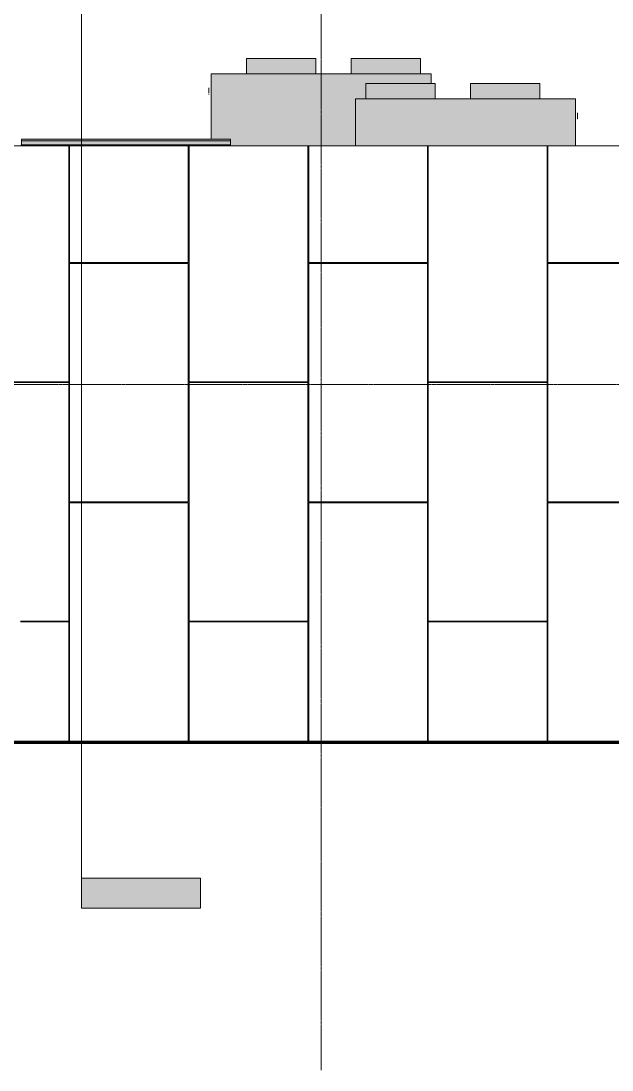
# Model space of a CAD drawing. Header units: inches. Extents: x 20426 to 81837, y -461 to 713.
# Drawn here: x 29321.6 to 29559.6, y -132 to 290.3 of the extents above; entities that cross this region are included whole.
import ezdxf

# ---------------------------------------------------------------- set-up
doc = ezdxf.new("R2010")
doc.units = ezdxf.units.IN
doc.header["$MEASUREMENT"] = 0
doc.linetypes.add('Grid Line 1_2_', pattern=[0.875, 0.5, -0.125, 0.125, -0.125])
for name, color, linetype, lineweight in [('A-FLOR-LEVL', 51, 'Continuous', 9), ('A-WALL-PATT', 111, 'Continuous', 13), ('C-TOPO', 7, 'Continuous', 9), ('G-ANNO-SYMB', 111, 'Continuous', 9), ('G-IMPT', 8, 'Continuous', 9), ('L-SITE-WALL', 31, 'Continuous', 13), ('M-EQPM', 50, 'Continuous', 9), ('S-GRID', 1, 'Continuous', 9)]:
    doc.layers.add(name, color=color, linetype=linetype, lineweight=lineweight)

# ---------------------------------------------------------------- blocks, each defined once
blk = doc.blocks.new('Trane - 20-75 Ton Packaged Ind Rooftop DX Cooling Only and Extended Casing TAG_SXHLF20_ 0210035350 - PL_AS_HF001102-e2b63efd-16e1-40f1-8521-6466c1d8891c_dwg_Trane-SXHLF20-700801-Elevation - East')
at = {"layer": 'G-IMPT'}
for points in [[(-22582.63, 269), (-22570.1, 269), (-22570.1, 275.2), (-22584.04, 275.2), (-22584.04, 269), (-22583.56, 269)], [(-22556.64, 269), (-22556.17, 269), (-22556.17, 275.2), (-22570.1, 275.2), (-22570.1, 269), (-22557.58, 269)], [(-22532.98, 269), (-22527.92, 269), (-22527.92, 275.2), (-22541.86, 275.2), (-22541.86, 269), (-22535.29, 269)], [(-22514.46, 269), (-22513.99, 269), (-22513.99, 275.2), (-22527.92, 275.2), (-22527.92, 269), (-22515.4, 269)], [(-22590.52, 240), (-22540.23, 240), (-22540.23, 259), (-22535.98, 259), (-22535.98, 265.2), (-22509.73, 265.2), (-22509.73, 269), (-22598.37, 269), (-22598.37, 242.75), (-22590.55, 242.75), (-22590.52, 240.25)]]:
    blk.add_hatch(color=256, dxfattribs=at).paths.add_polyline_path(points, flags=0)
for p, q in [((-22584.1, 275.2), (-22584.1, 269)), ((-22570.1, 275.2), (-22584.04, 275.2)), ((-22556.17, 275.2), (-22570.1, 275.2)), ((-22556.11, 269), (-22556.11, 275.2)), ((-22541.92, 275.2), (-22541.92, 269)), ((-22527.92, 275.2), (-22541.86, 275.2)), ((-22513.99, 275.2), (-22527.92, 275.2)), ((-22513.93, 269), (-22513.93, 275.2)), ((-22598.37, 269), (-22509.73, 269)), ((-22598.37, 242.75), (-22598.37, 269)), ((-22509.73, 269), (-22509.73, 265.2))]:
    blk.add_line(p, q, dxfattribs=at)
blk = doc.blocks.new('Trane - 20-75 Ton Packaged Ind Rooftop DX Cooling Only and Extended Casing TAG_SXHLF20_ 0210035350 - PL_AS_HF001102-e2b63efd-16e1-40f1-8521-6466c1d8891c_dwg_TRANEBIMLOGO-700802-Elevation - East')
at = {"layer": 'G-IMPT'}
for p, q in [((-22599.26, 263.39), (-22599.26, 261.49)), ((-22599.26, 263.04), (-22599.26, 263.29)), ((-22599.26, 262.07), (-22599.26, 263.28)), ((-22599.26, 263.28), (-22599.26, 261.24)), ((-22599.26, 263.28), (-22599.26, 262.62)), ((-22599.26, 262.62), (-22599.26, 263.28)), ((-22599.26, 261.24), (-22599.26, 263.28)), ((-22599.26, 263.28), (-22599.26, 262.32)), ((-22599.26, 262.32), (-22599.26, 263.28)), ((-22599.26, 262.71), (-22599.26, 263.28)), ((-22599.26, 263.28), (-22599.26, 261.24)), ((-22599.26, 262.68), (-22599.26, 262.93)), ((-22599.26, 262.52), (-22599.26, 262.76)), ((-22599.26, 262.52), (-22599.26, 262.76)), ((-22599.26, 262.54), (-22599.26, 262.71)), ((-22599.26, 262.62), (-22599.26, 261.24)), ((-22599.26, 261.24), (-22599.26, 262.62)), ((-22599.26, 262.32), (-22599.26, 262.57)), ((-22599.26, 261.99), (-22599.26, 262.54)), ((-22599.26, 261.96), (-22599.26, 262.21)), ((-22599.26, 261.24), (-22599.26, 262.14)), ((-22599.26, 262.14), (-22599.26, 261.24)), ((-22599.26, 261.82), (-22599.26, 261.99)), ((-22599.26, 261.6), (-22599.26, 261.85)), ((-22599.26, 261.24), (-22599.26, 261.82)), ((-22599.26, 261.24), (-22599.26, 261.6)), ((-22599.26, 261.6), (-22599.26, 261.24))]:
    blk.add_line(p, q, dxfattribs=at)
at = {"layer": 'G-IMPT', "flags": 128}
for points in [[(-22599.26, 263.29), (-22599.26, 263.34), (-22599.26, 263.39)], [(-22599.26, 263.28), (-22599.26, 261.49), (-22599.26, 263.28)], [(-22599.26, 263.28), (-22599.26, 261.46), (-22599.26, 262.07)], [(-22599.26, 262.93), (-22599.26, 262.98), (-22599.26, 263.04)], [(-22599.26, 262.57), (-22599.26, 262.62), (-22599.26, 262.68)], [(-22599.26, 262.06), (-22599.26, 262.65), (-22599.26, 262.06)], [(-22599.26, 262.21), (-22599.26, 262.26), (-22599.26, 262.32)], [(-22599.26, 261.85), (-22599.26, 261.9), (-22599.26, 261.96)], [(-22599.26, 261.24), (-22599.26, 261.88), (-22599.26, 261.24)], [(-22599.26, 261.49), (-22599.26, 261.54), (-22599.26, 261.6)]]:
    blk.add_lwpolyline(points, dxfattribs=at)
for points in [[(-22599.26, 262.74), (-22599.26, 262.8), (-22599.26, 262.87)], [(-22599.26, 262.38), (-22599.26, 262.44), (-22599.26, 262.51)], [(-22599.26, 262.02), (-22599.26, 262.08), (-22599.26, 262.15)], [(-22599.26, 261.66), (-22599.26, 261.72), (-22599.26, 261.79)], [(-22599.26, 261.31), (-22599.26, 261.36), (-22599.26, 261.42)], [(-22599.26, 260.95), (-22599.26, 261), (-22599.26, 261.06)], [(-22599.26, 260.6), (-22599.26, 260.64), (-22599.26, 260.69)]]:
    blk.add_lwpolyline(points, close=True, dxfattribs=at)
blk = doc.blocks.new('Trane - 20-75 Ton Packaged Ind Rooftop DX Cooling Only and Extended Casing TAG_SXHLF20_ 0210035350 - PL_AS_HF001102-e2b63efd-16e1-40f1-8521-6466c1d8891c_dwg-700800-Elevation - East')
for name in ['Trane - 20-75 Ton Packaged Ind Rooftop DX Cooling Only and Extended Casing TAG_SXHLF20_ 0210035350 - PL_AS_HF001102-e2b63efd-16e1-40f1-8521-6466c1d8891c_dwg_Trane-SXHLF20-700801-Elevation - East', 'Trane - 20-75 Ton Packaged Ind Rooftop DX Cooling Only and Extended Casing TAG_SXHLF20_ 0210035350 - PL_AS_HF001102-e2b63efd-16e1-40f1-8521-6466c1d8891c_dwg_TRANEBIMLOGO-700802-Elevation - East']:
    blk.add_blockref(name, (0, 0))
blk = doc.blocks.new('Trane - 20-75 Ton Packaged Ind Rooftop DX Cooling Only and Extended Casing TAG_SXHLF20_ 0210035350 - SXHLF20-700809-Elevation - East')
blk.add_blockref('Trane - 20-75 Ton Packaged Ind Rooftop DX Cooling Only and Extended Casing TAG_SXHLF20_ 0210035350 - PL_AS_HF001102-e2b63efd-16e1-40f1-8521-6466c1d8891c_dwg-700800-Elevation - East', (0, 0))
blk = doc.blocks.new('Trane - 20-75 Ton Packaged Ind Rooftop DX Cooling Only and Extended Casing TAG_SXHLF20_ 0210035350 - PL_AS_HF001102-e2b63efd-16e1-40f1-8521-6466c1d8891c_dwg_Trane-SXHLF20-V108-Elevation - East')
at = {"layer": 'G-IMPT'}
for points in [[(-22530.4, 259), (-22522.04, 259), (-22522.04, 265.2), (-22535.98, 265.2), (-22535.98, 259), (-22531.47, 259)], [(-22508.58, 259), (-22508.11, 259), (-22508.11, 265.2), (-22522.04, 265.2), (-22522.04, 259), (-22509.51, 259)], [(-22479.86, 259), (-22479.86, 265.2), (-22493.8, 265.2), (-22493.8, 259), (-22482.43, 259)], [(-22474.8, 259), (-22465.93, 259), (-22465.93, 265.2), (-22479.86, 265.2), (-22479.86, 259), (-22477.29, 259)], [(-22451.59, 240), (-22451.59, 259), (-22540.23, 259), (-22540.23, 240), (-22491.67, 240)]]:
    blk.add_hatch(color=256, dxfattribs=at).paths.add_polyline_path(points, flags=0)
for p, q in [((-22536.03, 265.2), (-22536.03, 259)), ((-22522.04, 265.2), (-22535.98, 265.2)), ((-22508.11, 265.2), (-22522.04, 265.2)), ((-22508.05, 259), (-22508.05, 265.2)), ((-22493.85, 265.2), (-22493.85, 259)), ((-22479.86, 265.2), (-22493.8, 265.2)), ((-22465.93, 265.2), (-22479.86, 265.2)), ((-22465.87, 259), (-22465.87, 265.2)), ((-22540.23, 259), (-22451.59, 259)), ((-22540.23, 259), (-22540.23, 240)), ((-22451.59, 259), (-22451.59, 240))]:
    blk.add_line(p, q, dxfattribs=at)
blk = doc.blocks.new('Trane - 20-75 Ton Packaged Ind Rooftop DX Cooling Only and Extended Casing TAG_SXHLF20_ 0210035350 - PL_AS_HF001102-e2b63efd-16e1-40f1-8521-6466c1d8891c_dwg-V109-Elevation - East')
blk.add_blockref('Trane - 20-75 Ton Packaged Ind Rooftop DX Cooling Only and Extended Casing TAG_SXHLF20_ 0210035350 - PL_AS_HF001102-e2b63efd-16e1-40f1-8521-6466c1d8891c_dwg_Trane-SXHLF20-V108-Elevation - East', (0, 0))
at = {"extrusion": (0, 0, -1)}
blk.add_blockref('Trane - 20-75 Ton Packaged Ind Rooftop DX Cooling Only and Extended Casing TAG_SXHLF20_ 0210035350 - PL_AS_HF001102-e2b63efd-16e1-40f1-8521-6466c1d8891c_dwg_TRANEBIMLOGO-700802-Elevation - East', (45049.96, -10), dxfattribs=at)
blk = doc.blocks.new('Trane - 20-75 Ton Packaged Ind Rooftop DX Cooling Only and Extended Casing TAG_SXHLF20_ 0210035350 - SXHLF20-V110-Elevation - East')
blk.add_blockref('Trane - 20-75 Ton Packaged Ind Rooftop DX Cooling Only and Extended Casing TAG_SXHLF20_ 0210035350 - PL_AS_HF001102-e2b63efd-16e1-40f1-8521-6466c1d8891c_dwg-V109-Elevation - East', (0, 0))
blk = doc.blocks.new('Trane - Packaged Voyager Rooftop System 12_5-25 Ton Gas-Electric Packaged Unit TAG_YHD300_ 1008114931 - PL_AY4V000072-0a482d62-fa2d-4e4c-a01b-d2dd38fd3219_dwg_Trane-YHD300-691629-Elevation - East')
at = {"layer": 'G-IMPT'}
for points in [[(-22637.3, 242.12), (-22590.55, 242.12), (-22590.55, 242.75), (-22674.74, 242.75), (-22674.74, 242.12), (-22638.29, 242.12)], [(-22607.87, 240.5), (-22590.55, 240.5), (-22590.55, 242.12), (-22674.74, 242.12), (-22674.74, 240.5), (-22627.23, 240.5)], [(-22607.87, 240), (-22597.05, 240), (-22597.05, 240.5), (-22664.49, 240.5), (-22664.49, 240), (-22627.23, 240)], [(-22592.55, 240), (-22592.55, 240.5), (-22597.05, 240.5), (-22597.05, 240), (-22592.81, 240)], [(-22590.55, 240), (-22590.52, 240), (-22590.55, 240.5)]]:
    blk.add_hatch(color=256, dxfattribs=at).paths.add_polyline_path(points, flags=0)
h = blk.add_hatch(color=256, dxfattribs=at)
h.paths.add_polyline_path([(-22590.57, 240), (-22590.55, 240), (-22590.55, 240.5), (-22592.55, 240.5), (-22592.55, 240)], flags=0)
h.paths.add_polyline_path([(-22674.65, 240), (-22664.49, 240), (-22664.49, 240.5), (-22674.74, 240.5), (-22674.74, 240)], flags=0)
for p, q in [((-22590.55, 242.75), (-22674.74, 242.75)), ((-22674.74, 242.75), (-22674.74, 242.12)), ((-22590.55, 242.12), (-22674.74, 242.12)), ((-22674.74, 242.12), (-22674.74, 240.5)), ((-22590.55, 242.75), (-22590.55, 242.12)), ((-22590.55, 242.12), (-22590.55, 240.5)), ((-22674.77, 240), (-22674.77, 240.5)), ((-22590.55, 240.5), (-22674.74, 240.5)), ((-22664.49, 240.5), (-22674.74, 240.5)), ((-22674.74, 240.5), (-22674.74, 240)), ((-22664.49, 240.5), (-22664.49, 240)), ((-22597.05, 240), (-22597.05, 240.5)), ((-22592.55, 240.5), (-22590.55, 240.5)), ((-22592.55, 240.5), (-22592.55, 240)), ((-22590.55, 240.5), (-22590.55, 240)), ((-22590.52, 240.5), (-22590.52, 240))]:
    blk.add_line(p, q, dxfattribs=at)
blk = doc.blocks.new('Trane - Packaged Voyager Rooftop System 12_5-25 Ton Gas-Electric Packaged Unit TAG_YHD300_ 1008114931 - PL_AY4V000072-0a482d62-fa2d-4e4c-a01b-d2dd38fd3219_dwg-691626-Elevation - East')
blk.add_blockref('Trane - Packaged Voyager Rooftop System 12_5-25 Ton Gas-Electric Packaged Unit TAG_YHD300_ 1008114931 - PL_AY4V000072-0a482d62-fa2d-4e4c-a01b-d2dd38fd3219_dwg_Trane-YHD300-691629-Elevation - East', (0, 0))
blk = doc.blocks.new('Trane - Packaged Voyager Rooftop System 12_5-25 Ton Gas-Electric Packaged Unit TAG_YHD300_ 1008114931 - YHD300-691637-Elevation - East')
blk.add_blockref('Trane - Packaged Voyager Rooftop System 12_5-25 Ton Gas-Electric Packaged Unit TAG_YHD300_ 1008114931 - PL_AY4V000072-0a482d62-fa2d-4e4c-a01b-d2dd38fd3219_dwg-691626-Elevation - East', (0, 0))
blk = doc.blocks.new('Section - 3_32_ x 3_8_-18514-Elevation - East')
at = {"layer": 'G-ANNO-SYMB'}
blk.add_hatch(color=256, dxfattribs=at).paths.add_polyline_path([(-22602.59, -54.82), (-22650.59, -54.82), (-22650.59, -66.82), (-22602.59, -66.82)], flags=0)
for p, q in [((-22650.59, -66.82), (-22650.59, -54.82)), ((-22650.59, -54.82), (-22602.59, -54.82)), ((-22602.59, -54.82), (-22602.59, -66.82)), ((-22602.59, -66.82), (-22650.59, -66.82))]:
    blk.add_line(p, q, dxfattribs=at)

msp = doc.modelspace()

# ---------------------------------------------------------------- hatches: boundary and pattern name
at = {"layer": 'A-WALL-PATT', "lineweight": 9}
h = msp.add_hatch(dxfattribs=at)
h.set_pattern_fill('FP_25', color=256, style=0, pattern_type=2)
h.set_pattern_definition([(90, (-22245.615, 0.33), (96.333, -6e-15), [96, -0.333]), (90, (-22293.45, 0.33), (96.333, -6e-15), [96, -0.333]), (0, (-22341.615, 48.33), (0, -96.333), [47.833, -48.5]), (0, (-22341.615, 48.67), (0, -96.333), [47.833, -48.5]), (0, (-22293.615, 0), (0, -96.333), [48, -48.333]), (0, (-22293.45, 0.33), (0, -96.333), [47.833, -48.5]), (90, (-22245.28, 48.67), (96.333, -6e-15), [47.667, -48.666]), (90, (-22293.78, 48.67), (96.333, -6e-15), [47.667, -48.666]), (90, (-22245.28, 0), (96.333, -6e-15), [48.333, -48]), (90, (-22293.78, 0), (96.333, -6e-15), [48.333, -48])])
h.paths.add_polyline_path([(29321.42, 0), (29660.92, 0), (29660.92, 240), (29223.92, 240), (29223.92, 144), (29321.42, 144), (29321.42, 2)], flags=0)

# ---------------------------------------------------------------- linework, layer by layer
at = {"layer": 'A-FLOR-LEVL', "linetype": 'Grid Line 1_2_'}
for p, q in [((28833.6, 144), (31570.37, 144)), ((28833.6, 0), (31570.37, 0))]:
    msp.add_line(p, q, dxfattribs=at)
at = {"layer": 'C-TOPO', "lineweight": 70}
for p, q in [((29066.91, 0), (29387.54, 0)), ((29387.54, 0), (29807.5, 0))]:
    msp.add_line(p, q, dxfattribs=at)
at = {"layer": 'C-TOPO'}
for p, q in [((29387.55, 0), (29066.91, 0)), ((29807.5, 0), (29387.55, 0))]:
    msp.add_line(p, q, dxfattribs=at)
at = {"layer": 'G-ANNO-SYMB'}
msp.add_line((29345.88, 545.16), (29345.88, -54.82), dxfattribs=at)
at = {"layer": 'L-SITE-WALL'}
msp.add_line((29660.92, 240), (29223.92, 240), dxfattribs=at)
at = {"layer": 'S-GRID', "linetype": 'Grid Line 1_2_'}
msp.add_line((29442.42, -132), (29442.42, 648.66), dxfattribs=at)

# ---------------------------------------------------------------- block references
at = {"layer": 'G-ANNO-SYMB'}
msp.add_blockref('Section - 3_32_ x 3_8_-18514-Elevation - East', (51996.47, 0), dxfattribs=at)
at = {"layer": 'M-EQPM'}
for name in ['Trane - 20-75 Ton Packaged Ind Rooftop DX Cooling Only and Extended Casing TAG_SXHLF20_ 0210035350 - SXHLF20-700809-Elevation - East', 'Trane - 20-75 Ton Packaged Ind Rooftop DX Cooling Only and Extended Casing TAG_SXHLF20_ 0210035350 - SXHLF20-V110-Elevation - East', 'Trane - Packaged Voyager Rooftop System 12_5-25 Ton Gas-Electric Packaged Unit TAG_YHD300_ 1008114931 - YHD300-691637-Elevation - East']:
    msp.add_blockref(name, (51996.47, 0), dxfattribs=at)

doc.saveas('drawing.dxf')
